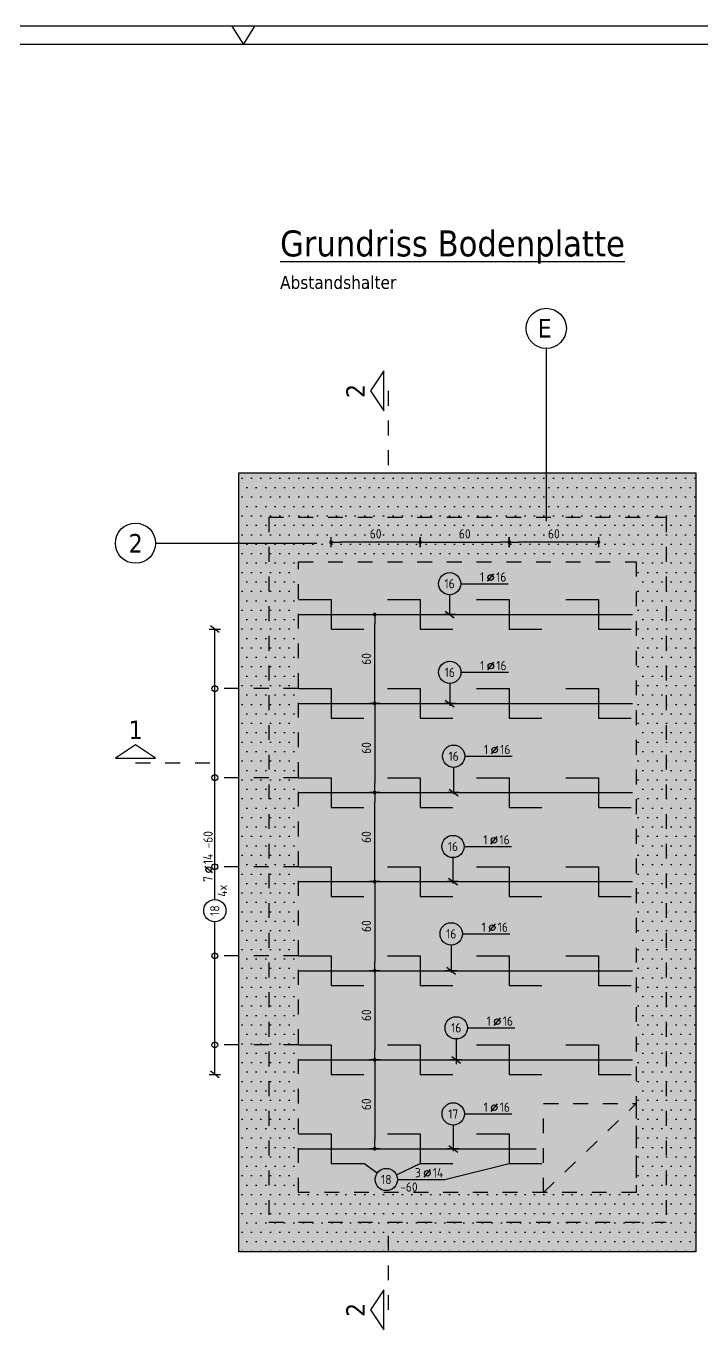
# Model space of a CAD drawing. Extents: x -20 to 69, y 0 to 100.
# Drawn here: x 13.4 to 17.95, y 12.24 to 21.02 of the extents above; entities that cross this region are included whole.
import ezdxf
from ezdxf.enums import TextEntityAlignment as Align

# ---------------------------------------------------------------- set-up
doc = ezdxf.new("R2010")
doc.units = 0
doc.header["$LTSCALE"] = 0.25
for name, pattern in [('AUSGEZOGEN', [1000.01, 1000, 0.01]), ('DIVIDE2', [0.625, 0.25, -0.125, 0, -0.125, 0, -0.125]), ('PUNKT', [0.175, 0.05, -0.125]), ('STRICHPUNKT2', [0.55, 0.25, -0.125, 0.05, -0.125]), ('VERDECKT', [0.375, 0.25, -0.125])]:
    doc.linetypes.add(name, pattern=pattern)
for name, color, linetype in [('2.UG', 7, 'Continuous'), ('ACHSEN', 7, 'Continuous'), ('AFB', 7, 'Continuous'), ('BETON', 7, 'Continuous'), ('DRUEBER', 7, 'Continuous'), ('grau_hell', 7, 'Continuous'), ('MASSE', 7, 'Continuous'), ('RAHMEN', 7, 'Continuous'), ('RND', 7, 'Continuous'), ('SCHNITTE', 7, 'Continuous'), ('SFP_Achsen', 7, 'Continuous'), ('TEXT', 7, 'Continuous')]:
    doc.layers.add(name, color=color, linetype=linetype)
doc.styles.add('helv', font='tahoma.ttf')
doc.styles.add('txt', font='isocp.shx')
doc.dimstyles.new('DOT_I', dxfattribs={"dimscale": 0.25, "dimtxt": 0.25, "dimasz": 0.25, "dimexe": 0.1, "dimexo": 0.3, "dimgap": 0.1, "dimtad": 1, "dimdec": 3, "dimzin": 3, "dimtxsty": 'txt', "dimblk": 'DOT', "dimblk1": 'DOT', "dimblk2": 'DOT', "dimsah": 1, "dimcen": 0.1, "dimse1": 1, "dimse2": 1, "dimazin": 0, "dimtfac": 1, "dimtdec": 4, "dimtix": 1, "dimtmove": 2, "dimatfit": 3, "dimfxl": 0, "dimtvp": 1, "dimtolj": 1, "dimtzin": 0, "dimarcsym": 0})

# ---------------------------------------------------------------- blocks, each defined once
blk = doc.blocks.new('DOT')
at = {"layer": 'MASSE', "color": 7, "linetype": 'Continuous'}
for p, q in [((0, 0), (-1, 0)), ((0, 0.54), (0, -0.54))]:
    blk.add_line(p, q, dxfattribs=at)
at = {"layer": 'MASSE', "color": 7, "linetype": 'Continuous', "const_width": 0.2}
blk.add_lwpolyline([(-0.1, 0, 1), (0.1, 0, 1)], format="xyb", close=True, dxfattribs=at)
blk = doc.blocks.new('*D20')
at = {"layer": 'Defpoints', "color": 0, "linetype": 'AUSGEZOGEN', "transparency": 16777216}
for p in [(15.7457, 17.0615), (15.7457, 17.0615), (15.7457, 16.4615)]:
    blk.add_point(p, dxfattribs=at)
at = {"layer": 'MASSE', "color": 0, "linetype": 'AUSGEZOGEN', "lineweight": -2, "transparency": 16777216}
blk.add_line((15.7457, 16.524), (15.7457, 16.999), dxfattribs=at)
at = {"layer": 'MASSE', "color": 0, "linetype": 'AUSGEZOGEN', "lineweight": -2, "transparency": 16777216, "xscale": 0.0625, "yscale": 0.0625, "zscale": 0.0625}
for p, rotation in [((15.7457, 17.0615), 90), ((15.7457, 16.4615), 270)]:
    blk.add_blockref('DOT', p, dxfattribs=dict(at, rotation=rotation))
at = {"layer": 'MASSE', "color": 0, "linetype": 'AUSGEZOGEN', "transparency": 16777216, "insert": (15.6895, 16.7615), "char_height": 0.0625, "attachment_point": 5, "rotation": 90, "style": 'txt'}
blk.add_mtext('\\A1;60', dxfattribs=at)
blk = doc.blocks.new('*D21')
at = {"layer": 'Defpoints', "color": 0, "linetype": 'AUSGEZOGEN', "transparency": 16777216}
for p in [(15.7457, 16.4615), (15.7457, 15.8615), (15.7457, 15.8615)]:
    blk.add_point(p, dxfattribs=at)
at = {"layer": 'MASSE', "color": 0, "linetype": 'AUSGEZOGEN', "lineweight": -2, "transparency": 16777216}
blk.add_line((15.7457, 16.399), (15.7457, 15.924), dxfattribs=at)
at = {"layer": 'MASSE', "color": 0, "linetype": 'AUSGEZOGEN', "lineweight": -2, "transparency": 16777216, "xscale": 0.0625, "yscale": 0.0625, "zscale": 0.0625}
for p, rotation in [((15.7457, 16.4615), 90), ((15.7457, 15.8615), 270)]:
    blk.add_blockref('DOT', p, dxfattribs=dict(at, rotation=rotation))
at = {"layer": 'MASSE', "color": 0, "linetype": 'AUSGEZOGEN', "transparency": 16777216, "insert": (15.6895, 16.1615), "char_height": 0.0625, "attachment_point": 5, "rotation": 90, "style": 'txt'}
blk.add_mtext('\\A1;60', dxfattribs=at)
blk = doc.blocks.new('*D22')
at = {"layer": 'Defpoints', "color": 0, "linetype": 'AUSGEZOGEN', "transparency": 16777216}
for p in [(16.6521, 17.548), (16.6521, 17.548), (17.2521, 17.548)]:
    blk.add_point(p, dxfattribs=at)
at = {"layer": 'MASSE', "color": 0, "linetype": 'AUSGEZOGEN', "lineweight": -2, "transparency": 16777216}
blk.add_line((17.1896, 17.548), (16.7146, 17.548), dxfattribs=at)
at = {"layer": 'MASSE', "color": 0, "linetype": 'AUSGEZOGEN', "lineweight": -2, "transparency": 16777216, "xscale": 0.0625, "yscale": 0.0625, "zscale": 0.0625, "rotation": 180}
blk.add_blockref('DOT', (16.6521, 17.548), dxfattribs=at)
at = {"layer": 'MASSE', "color": 0, "linetype": 'AUSGEZOGEN', "lineweight": -2, "transparency": 16777216, "xscale": 0.0625, "yscale": 0.0625, "zscale": 0.0625}
blk.add_blockref('DOT', (17.2521, 17.548), dxfattribs=at)
at = {"layer": 'MASSE', "color": 0, "linetype": 'AUSGEZOGEN', "transparency": 16777216, "insert": (16.9521, 17.6043), "char_height": 0.0625, "attachment_point": 5, "style": 'txt'}
blk.add_mtext('\\A1;60', dxfattribs=at)
blk = doc.blocks.new('RND_LEI')
at = {"layer": 'RND', "color": 7, "linetype": 'Continuous'}
blk.add_line((1.022, 0.066), (1.19, 0.27), dxfattribs=at)
for centre, radius in [((0, 0), 0.3), ((1.106, 0.168), 0.075)]:
    blk.add_circle(centre, radius, dxfattribs=at)
at = {"layer": 'RND', "color": 7, "linetype": 'Continuous', "style": 'txt'}
blk.add_attdef('POSL', text='', height=0.25, dxfattribs=at).set_placement((0, 0), align=Align.MIDDLE)
blk.add_attdef('ANZ', text='', height=0.25, dxfattribs=at).set_placement((0.931, 0.057), align=Align.RIGHT)
for tag, p in [('DUM', (1.253, 0.057)), ('ABSTD', (1.674, 0.057)), ('POSTXT', (0.374, -0.327))]:
    blk.add_attdef(tag, p, '', height=0.25, dxfattribs=at)
blk = doc.blocks.new('lei_gre')
at = {"layer": 'RND', "color": 7, "linetype": 'Continuous'}
for p, q in [((-0.09, -0.12), (0.09, 0.12)), ((0, 0.15), (0, -0.15))]:
    blk.add_line(p, q, dxfattribs=at)
blk = doc.blocks.new('*D23')
at = {"layer": 'Defpoints', "color": 0, "linetype": 'AUSGEZOGEN', "transparency": 16777216}
for p in [(15.7457, 15.8615), (15.7457, 15.8615), (15.7457, 15.2615)]:
    blk.add_point(p, dxfattribs=at)
at = {"layer": 'MASSE', "color": 0, "linetype": 'AUSGEZOGEN', "lineweight": -2, "transparency": 16777216}
blk.add_line((15.7457, 15.324), (15.7457, 15.799), dxfattribs=at)
at = {"layer": 'MASSE', "color": 0, "linetype": 'AUSGEZOGEN', "lineweight": -2, "transparency": 16777216, "xscale": 0.0625, "yscale": 0.0625, "zscale": 0.0625}
for p, rotation in [((15.7457, 15.8615), 90), ((15.7457, 15.2615), 270)]:
    blk.add_blockref('DOT', p, dxfattribs=dict(at, rotation=rotation))
at = {"layer": 'MASSE', "color": 0, "linetype": 'AUSGEZOGEN', "transparency": 16777216, "insert": (15.6895, 15.5615), "char_height": 0.0625, "attachment_point": 5, "rotation": 90, "style": 'txt'}
blk.add_mtext('\\A1;60', dxfattribs=at)
blk = doc.blocks.new('*D24')
at = {"layer": 'Defpoints', "color": 0, "linetype": 'AUSGEZOGEN', "transparency": 16777216}
for p in [(15.7457, 15.2615), (15.7457, 14.6615), (15.7457, 14.6615)]:
    blk.add_point(p, dxfattribs=at)
at = {"layer": 'MASSE', "color": 0, "linetype": 'AUSGEZOGEN', "lineweight": -2, "transparency": 16777216}
blk.add_line((15.7457, 15.199), (15.7457, 14.724), dxfattribs=at)
at = {"layer": 'MASSE', "color": 0, "linetype": 'AUSGEZOGEN', "lineweight": -2, "transparency": 16777216, "xscale": 0.0625, "yscale": 0.0625, "zscale": 0.0625}
for p, rotation in [((15.7457, 15.2615), 90), ((15.7457, 14.6615), 270)]:
    blk.add_blockref('DOT', p, dxfattribs=dict(at, rotation=rotation))
at = {"layer": 'MASSE', "color": 0, "linetype": 'AUSGEZOGEN', "transparency": 16777216, "insert": (15.6895, 14.9615), "char_height": 0.0625, "attachment_point": 5, "rotation": 90, "style": 'txt'}
blk.add_mtext('\\A1;60', dxfattribs=at)
blk = doc.blocks.new('*D25')
at = {"layer": 'Defpoints', "color": 0, "linetype": 'AUSGEZOGEN', "transparency": 16777216}
for p in [(15.7457, 14.6615), (15.7457, 14.0615), (15.7457, 14.0615)]:
    blk.add_point(p, dxfattribs=at)
at = {"layer": 'MASSE', "color": 0, "linetype": 'AUSGEZOGEN', "lineweight": -2, "transparency": 16777216}
blk.add_line((15.7457, 14.599), (15.7457, 14.124), dxfattribs=at)
at = {"layer": 'MASSE', "color": 0, "linetype": 'AUSGEZOGEN', "lineweight": -2, "transparency": 16777216, "xscale": 0.0625, "yscale": 0.0625, "zscale": 0.0625}
for p, rotation in [((15.7457, 14.6615), 90), ((15.7457, 14.0615), 270)]:
    blk.add_blockref('DOT', p, dxfattribs=dict(at, rotation=rotation))
at = {"layer": 'MASSE', "color": 0, "linetype": 'AUSGEZOGEN', "transparency": 16777216, "insert": (15.6895, 14.3615), "char_height": 0.0625, "attachment_point": 5, "rotation": 90, "style": 'txt'}
blk.add_mtext('\\A1;60', dxfattribs=at)
blk = doc.blocks.new('*D26')
at = {"layer": 'Defpoints', "color": 0, "linetype": 'AUSGEZOGEN', "transparency": 16777216}
for p in [(15.7457, 14.0615), (15.7457, 13.4615), (15.7457, 13.4615)]:
    blk.add_point(p, dxfattribs=at)
at = {"layer": 'MASSE', "color": 0, "linetype": 'AUSGEZOGEN', "lineweight": -2, "transparency": 16777216}
blk.add_line((15.7457, 13.999), (15.7457, 13.524), dxfattribs=at)
at = {"layer": 'MASSE', "color": 0, "linetype": 'AUSGEZOGEN', "lineweight": -2, "transparency": 16777216, "xscale": 0.0625, "yscale": 0.0625, "zscale": 0.0625}
for p, rotation in [((15.7457, 14.0615), 90), ((15.7457, 13.4615), 270)]:
    blk.add_blockref('DOT', p, dxfattribs=dict(at, rotation=rotation))
at = {"layer": 'MASSE', "color": 0, "linetype": 'AUSGEZOGEN', "transparency": 16777216, "insert": (15.6895, 13.7615), "char_height": 0.0625, "attachment_point": 5, "rotation": 90, "style": 'txt'}
blk.add_mtext('\\A1;60', dxfattribs=at)
blk = doc.blocks.new('*D27')
at = {"layer": 'Defpoints', "color": 0, "linetype": 'AUSGEZOGEN', "transparency": 16777216}
for p in [(16.0521, 17.548), (16.6521, 17.548), (16.6521, 17.548)]:
    blk.add_point(p, dxfattribs=at)
at = {"layer": 'MASSE', "color": 0, "linetype": 'AUSGEZOGEN', "lineweight": -2, "transparency": 16777216}
blk.add_line((16.1146, 17.548), (16.5896, 17.548), dxfattribs=at)
at = {"layer": 'MASSE', "color": 0, "linetype": 'AUSGEZOGEN', "lineweight": -2, "transparency": 16777216, "xscale": 0.0625, "yscale": 0.0625, "zscale": 0.0625, "rotation": 180}
blk.add_blockref('DOT', (16.0521, 17.548), dxfattribs=at)
at = {"layer": 'MASSE', "color": 0, "linetype": 'AUSGEZOGEN', "lineweight": -2, "transparency": 16777216, "xscale": 0.0625, "yscale": 0.0625, "zscale": 0.0625}
blk.add_blockref('DOT', (16.6521, 17.548), dxfattribs=at)
at = {"layer": 'MASSE', "color": 0, "linetype": 'AUSGEZOGEN', "transparency": 16777216, "insert": (16.3521, 17.6043), "char_height": 0.0625, "attachment_point": 5, "style": 'txt'}
blk.add_mtext('\\A1;60', dxfattribs=at)
blk = doc.blocks.new('*D28')
at = {"layer": 'Defpoints', "color": 0, "linetype": 'AUSGEZOGEN', "transparency": 16777216}
for p in [(15.4521, 17.548), (15.4521, 17.548), (16.0521, 17.548)]:
    blk.add_point(p, dxfattribs=at)
at = {"layer": 'MASSE', "color": 0, "linetype": 'AUSGEZOGEN', "lineweight": -2, "transparency": 16777216}
blk.add_line((15.9896, 17.548), (15.5146, 17.548), dxfattribs=at)
at = {"layer": 'MASSE', "color": 0, "linetype": 'AUSGEZOGEN', "lineweight": -2, "transparency": 16777216, "xscale": 0.0625, "yscale": 0.0625, "zscale": 0.0625, "rotation": 180}
blk.add_blockref('DOT', (15.4521, 17.548), dxfattribs=at)
at = {"layer": 'MASSE', "color": 0, "linetype": 'AUSGEZOGEN', "lineweight": -2, "transparency": 16777216, "xscale": 0.0625, "yscale": 0.0625, "zscale": 0.0625}
blk.add_blockref('DOT', (16.0521, 17.548), dxfattribs=at)
at = {"layer": 'MASSE', "color": 0, "linetype": 'AUSGEZOGEN', "transparency": 16777216, "insert": (15.7521, 17.6043), "char_height": 0.0625, "attachment_point": 5, "style": 'txt'}
blk.add_mtext('\\A1;60', dxfattribs=at)
blk = doc.blocks.new('SCHN-1')
at = {"layer": 'SCHNITTE', "color": 5, "linetype": 'Continuous'}
blk.add_lwpolyline([(0.54, 0.125), (0, 0.485), (-0.54, 0.125)], close=True, dxfattribs=at)
at = {"layer": 'SCHNITTE', "color": 6, "linetype": 'Continuous', "style": 'helv'}
blk.add_attdef('SCHN-1', text='', height=0.5, dxfattribs=at).set_placement((0, 0.635), align=Align.CENTER)
blk = doc.blocks.new('A0--19')
at = {"layer": 'RAHMEN'}
blk.add_line((99.9, 84.1), (0, 84.1), dxfattribs=at)
at = {"layer": 'RAHMEN', "color": 7, "linetype": 'Continuous'}
for p, q in [((59.14, 84.1), (59.45, 83.6)), ((59.45, 83.6), (59.76, 84.1))]:
    blk.add_line(p, q, dxfattribs=at)
at = {"layer": 'RAHMEN', "color": 5}
blk.add_line((99.4, 83.6), (2, 83.6), dxfattribs=at)

msp = doc.modelspace()

# ---------------------------------------------------------------- hatches: boundary and pattern name
at = {"layer": '2.UG', "linetype": 'AUSGEZOGEN'}
h = msp.add_hatch(dxfattribs=at)
h.set_pattern_fill('DOTS', scale=0.04, double=1)
h.set_pattern_definition([(0, (-2.48229, 30.04452), (0.03175, 0.0635), [0, -0.0635])])
h.paths.add_polyline_path([(14.8321, 18.0164), (14.8321, 12.7664), (17.9071, 12.7664), (17.9071, 18.0164)])
h.paths.add_polyline_path([(17.5071, 17.4164), (17.5071, 13.1664), (16.8821, 13.1664), (15.2321, 13.1664), (15.2321, 17.4164)], flags=16)
at = {"layer": 'grau_hell'}
msp.add_hatch(color=9, dxfattribs=at).paths.add_polyline_path([(17.9071, 18.0164), (14.8321, 18.0164), (14.8321, 12.7664), (17.9071, 12.7664)])

# ---------------------------------------------------------------- linework, layer by layer
at = {"layer": 'ACHSEN', "color": 140, "linetype": 'AUSGEZOGEN'}
for p, q in [((16.9009, 18.8533), (16.9009, 17.69)), ((14.2706, 17.5414), (15.3553, 17.5414))]:
    msp.add_line(p, q, dxfattribs=at)
at = {"layer": 'AFB', "color": 1, "linetype": 'DIVIDE2'}
for p, q in [((15.0321, 17.7164), (15.0321, 12.9664)), ((15.0321, 17.7164), (17.7071, 17.7164)), ((17.7071, 17.7164), (17.7071, 12.9664)), ((15.0321, 12.9664), (17.7071, 12.9664))]:
    msp.add_line(p, q, dxfattribs=at)
at = {"layer": 'BETON', "color": 6, "linetype": 'AUSGEZOGEN'}
msp.add_lwpolyline([(17.9071, 18.0164), (17.9071, 12.7664), (14.8321, 12.7664), (14.8321, 18.0164)], close=True, dxfattribs=at)
at = {"layer": 'DRUEBER', "color": 7, "linetype": 'PUNKT'}
msp.add_line((16.8821, 13.1664), (17.5071, 13.7664), dxfattribs=at)
for points in [[(15.2321, 17.4164), (17.5071, 17.4164), (17.5071, 13.1664), (15.2321, 13.1664)], [(16.8821, 13.7664), (17.5071, 13.7664), (17.5071, 13.1664), (16.8821, 13.1664)]]:
    msp.add_lwpolyline(points, close=True, dxfattribs=at)
at = {"layer": 'RND', "color": 7, "linetype": 'AUSGEZOGEN'}
for p, q in [((16.3251, 17.2682), (16.6451, 17.2682)), ((14.6696, 15.1411), (14.6696, 16.9615)), ((16.3263, 16.6714), (16.6463, 16.6714)), ((16.3523, 16.1063), (16.6723, 16.1063)), ((16.3476, 15.498), (16.6676, 15.498)), ((14.6696, 13.9615), (14.6696, 14.9911)), ((16.3358, 14.9093), (16.6558, 14.9093)), ((16.3695, 14.2763), (16.6895, 14.2763)), ((16.3495, 13.6966), (16.6695, 13.6966)), ((15.8989, 13.2547), (16.2189, 13.2547))]:
    msp.add_line(p, q, dxfattribs=at)
at = {"layer": 'RND', "color": 102, "linetype": 'AUSGEZOGEN'}
for p, q in [((16.2501, 17.1932), (16.2501, 17.0615)), ((16.2513, 16.5964), (16.2513, 16.446)), ((16.2773, 16.0313), (16.2773, 15.8501)), ((16.2726, 15.423), (16.2726, 15.2494)), ((16.2608, 14.8343), (16.2608, 14.6489)), ((16.2945, 14.2013), (16.2945, 14.0318)), ((16.2745, 13.6216), (16.2745, 13.4462)), ((15.7625, 13.2979), (15.6721, 13.3615)), ((15.8918, 13.2865), (16.0521, 13.3615)), ((16.2189, 13.2547), (16.6521, 13.3615))]:
    msp.add_line(p, q, dxfattribs=at)
at = {"layer": 'RND', "color": 102, "linetype": 'VERDECKT'}
for p, q in [((15.2321, 16.5615), (14.6446, 16.5615)), ((15.2321, 15.9615), (14.6446, 15.9615)), ((15.2321, 15.3615), (14.6446, 15.3615)), ((15.2321, 14.7615), (14.6446, 14.7615)), ((15.2321, 14.1615), (14.6446, 14.1615))]:
    msp.add_line(p, q, dxfattribs=at)
at = {"layer": 'RND', "color": 1, "linetype": 'AUSGEZOGEN'}
for points in [[(15.2321, 17.1615), (15.4521, 17.1615), (15.4521, 16.9615), (15.6721, 16.9615)], [(15.8321, 17.1615), (16.0521, 17.1615), (16.0521, 16.9615), (16.2721, 16.9615)], [(16.4321, 17.1615), (16.6521, 17.1615), (16.6521, 16.9615), (16.8721, 16.9615)], [(17.0321, 17.1615), (17.2521, 17.1615), (17.2521, 16.9615), (17.4721, 16.9615)], [(15.2321, 17.0615), (17.4821, 17.0615)], [(15.2321, 16.5615), (15.4521, 16.5615), (15.4521, 16.3615), (15.6721, 16.3615)], [(15.8321, 16.5615), (16.0521, 16.5615), (16.0521, 16.3615), (16.2721, 16.3615)], [(16.4321, 16.5615), (16.6521, 16.5615), (16.6521, 16.3615), (16.8721, 16.3615)], [(17.0321, 16.5615), (17.2521, 16.5615), (17.2521, 16.3615), (17.4721, 16.3615)], [(15.2321, 16.4615), (17.4821, 16.4615)], [(15.2321, 15.9615), (15.4521, 15.9615), (15.4521, 15.7615), (15.6721, 15.7615)], [(15.8321, 15.9615), (16.0521, 15.9615), (16.0521, 15.7615), (16.2721, 15.7615)], [(16.4321, 15.9615), (16.6521, 15.9615), (16.6521, 15.7615), (16.8721, 15.7615)], [(17.0321, 15.9615), (17.2521, 15.9615), (17.2521, 15.7615), (17.4721, 15.7615)], [(15.2321, 15.8615), (17.4821, 15.8615)], [(15.2321, 15.3615), (15.4521, 15.3615), (15.4521, 15.1615), (15.6721, 15.1615)], [(15.8321, 15.3615), (16.0521, 15.3615), (16.0521, 15.1615), (16.2721, 15.1615)], [(16.4321, 15.3615), (16.6521, 15.3615), (16.6521, 15.1615), (16.8721, 15.1615)], [(17.0321, 15.3615), (17.2521, 15.3615), (17.2521, 15.1615), (17.4721, 15.1615)], [(15.2321, 15.2615), (17.4821, 15.2615)], [(15.2321, 14.7615), (15.4521, 14.7615), (15.4521, 14.5615), (15.6721, 14.5615)], [(15.8321, 14.7615), (16.0521, 14.7615), (16.0521, 14.5615), (16.2721, 14.5615)], [(16.4321, 14.7615), (16.6521, 14.7615), (16.6521, 14.5615), (16.8721, 14.5615)], [(17.0321, 14.7615), (17.2521, 14.7615), (17.2521, 14.5615), (17.4721, 14.5615)], [(15.2321, 14.6615), (17.4821, 14.6615)], [(15.2321, 14.1615), (15.4521, 14.1615), (15.4521, 13.9615), (15.6721, 13.9615)], [(15.8321, 14.1615), (16.0521, 14.1615), (16.0521, 13.9615), (16.2721, 13.9615)], [(16.4321, 14.1615), (16.6521, 14.1615), (16.6521, 13.9615), (16.8721, 13.9615)], [(17.0321, 14.1615), (17.2521, 14.1615), (17.2521, 13.9615), (17.4721, 13.9615)], [(15.2321, 14.0615), (17.4821, 14.0615)], [(15.2321, 13.5615), (15.4521, 13.5615), (15.4521, 13.3615), (15.6721, 13.3615)], [(15.8321, 13.5615), (16.0521, 13.5615), (16.0521, 13.3615), (16.2721, 13.3615)], [(16.4321, 13.5615), (16.6521, 13.5615), (16.6521, 13.3615), (16.8721, 13.3615)], [(15.2321, 13.4615), (16.8321, 13.4615)]]:
    msp.add_lwpolyline(points, dxfattribs=at)
at = {"layer": 'RND', "color": 7, "linetype": 'AUSGEZOGEN'}
for centre in [(14.6696, 16.5615), (14.6696, 15.9615), (14.6696, 15.3615), (14.6696, 14.7615), (14.6696, 14.1615)]:
    msp.add_circle(centre, 0.02, dxfattribs=at)
at = {"layer": 'SCHNITTE', "color": 5, "linetype": 'STRICHPUNKT2'}
for p, q in [((15.8381, 18.0669), (15.8381, 18.5669)), ((14.1362, 16.0627), (14.6362, 16.0627)), ((15.8381, 12.3763), (15.8381, 12.8763))]:
    msp.add_line(p, q, dxfattribs=at)
at = {"layer": 'SFP_Achsen', "color": 7, "linetype": 'AUSGEZOGEN'}
for centre in [(16.9009, 18.9885), (14.1354, 17.5414)]:
    msp.add_circle(centre, 0.1352, dxfattribs=at)

# ---------------------------------------------------------------- block references
at = {"layer": 'RAHMEN', "color": 7, "linetype": 'AUSGEZOGEN', "xscale": 0.25, "yscale": 0.25, "zscale": 0.25}
msp.add_blockref('A0--19', (0, 0), dxfattribs=at)
at = {"layer": 'RND', "color": 7, "linetype": 'AUSGEZOGEN', "xscale": 0.25, "yscale": 0.25, "zscale": 0.25}
for p, values in [((16.2501, 17.2682), {'POSL': '16', 'DUM': '16', 'ANZ': '1'}), ((16.2513, 16.6714), {'POSL': '16', 'DUM': '16', 'ANZ': '1'}), ((16.2773, 16.1063), {'POSL': '16', 'DUM': '16', 'ANZ': '1'}), ((16.2726, 15.498), {'POSL': '16', 'DUM': '16', 'ANZ': '1'}), ((16.2608, 14.9093), {'POSL': '16', 'DUM': '16', 'ANZ': '1'}), ((16.2945, 14.2763), {'POSL': '16', 'DUM': '16', 'ANZ': '1'}), ((16.2745, 13.6966), {'POSL': '17', 'DUM': '16', 'ANZ': '1'}), ((15.8239, 13.2547), {'POSL': '18', 'DUM': '14', 'ANZ': '3', 'POSTXT': '-60'})]:
    msp.add_blockref('RND_LEI', p, dxfattribs=at).add_auto_attribs(values)
at = {"layer": 'RND', "color": 102, "linetype": 'AUSGEZOGEN', "xscale": 0.25, "yscale": 0.25, "zscale": 0.25, "rotation": 270}
for p in [(16.2501, 17.0615), (16.2513, 16.4615), (16.2773, 15.8615), (16.2726, 15.2615), (16.2608, 14.6615), (16.2945, 14.0615), (16.2745, 13.4615)]:
    msp.add_blockref('lei_gre', p, dxfattribs=at)
at = {"layer": 'RND', "color": 7, "linetype": 'AUSGEZOGEN', "xscale": 0.25, "yscale": 0.25, "zscale": 0.25, "rotation": 90}
for p in [(14.6696, 16.9615), (14.6696, 13.9615)]:
    msp.add_blockref('lei_gre', p, dxfattribs=at)
msp.add_blockref('RND_LEI', (14.6696, 15.0661), dxfattribs=at).add_auto_attribs({'POSL': '18', 'DUM': '14', 'ANZ': '7', 'ABSTD': '-60', 'POSTXT': '4x'})
at = {"layer": 'SCHNITTE', "color": 5, "linetype": 'STRICHPUNKT2', "xscale": 0.25, "yscale": 0.25, "zscale": 0.25, "rotation": 90}
for p in [(15.8381, 18.5669), (15.8381, 12.3763)]:
    msp.add_blockref('SCHN-1', p, dxfattribs=at).add_auto_attribs({'SCHN-1': '2'})
at = {"layer": 'SCHNITTE', "color": 5, "linetype": 'STRICHPUNKT2', "xscale": 0.25, "yscale": 0.25, "zscale": 0.25}
msp.add_blockref('SCHN-1', (14.1362, 16.0627), dxfattribs=at).add_auto_attribs({'SCHN-1': '1'})

# ---------------------------------------------------------------- texts
at = {"layer": 'SFP_Achsen', "color": 6, "linetype": 'AUSGEZOGEN', "style": 'helv'}
for s, p in [('E', (16.8438, 18.9263)), ('2', (14.0901, 17.4783))]:
    msp.add_text(s, height=0.125, dxfattribs=at).set_placement(p)
at = {"layer": 'TEXT', "color": 5, "linetype": 'AUSGEZOGEN', "style": 'helv'}
msp.add_text('%%UGrundriss Bodenplatte', height=0.175, dxfattribs=at).set_placement((15.1089, 19.4734))
at = {"layer": 'TEXT', "color": 1, "linetype": 'AUSGEZOGEN', "style": 'helv'}
msp.add_text('Abstandshalter', height=0.0875, dxfattribs=at).set_placement((15.1089, 19.2547))

# ---------------------------------------------------------------- dimensions: what is measured, and where the dimension line sits
at = {"layer": 'MASSE', "color": 7, "linetype": 'AUSGEZOGEN'}
for base, p1, p2, picture, middle in [((15.4521, 17.548), (16.0521, 17.548), (15.4521, 17.548), '*D28', (15.7521, 17.6043)), ((16.6521, 17.548), (16.0521, 17.548), (16.6521, 17.548), '*D27', (16.3521, 17.6043)), ((16.6521, 17.548), (17.2521, 17.548), (16.6521, 17.548), '*D22', (16.9521, 17.6043))]:
    dim = msp.add_linear_dim(base=base, p1=p1, p2=p2, dimstyle='DOT_I', override={"dimdec": 0, "dimlfac": 100}, dxfattribs=at)
    dim.commit()
    dim.dimension.update_dxf_attribs({"geometry": picture, "text_midpoint": middle})
for base, p1, p2, picture, middle in [((15.7457, 17.0615), (15.7457, 16.4615), (15.7457, 17.0615), '*D20', (15.6895, 16.7615)), ((15.7457, 15.8615), (15.7457, 16.4615), (15.7457, 15.8615), '*D21', (15.6895, 16.1615)), ((15.7457, 15.8615), (15.7457, 15.2615), (15.7457, 15.8615), '*D23', (15.6895, 15.5615)), ((15.7457, 14.6615), (15.7457, 15.2615), (15.7457, 14.6615), '*D24', (15.6895, 14.9615)), ((15.7457, 14.0615), (15.7457, 14.6615), (15.7457, 14.0615), '*D25', (15.6895, 14.3615)), ((15.7457, 13.4615), (15.7457, 14.0615), (15.7457, 13.4615), '*D26', (15.6895, 13.7615))]:
    dim = msp.add_linear_dim(base=base, p1=p1, p2=p2, angle=90, dimstyle='DOT_I', override={"dimdec": 0, "dimlfac": 100}, dxfattribs=at)
    dim.commit()
    dim.dimension.update_dxf_attribs({"geometry": picture, "text_midpoint": middle})

doc.saveas('drawing.dxf')
